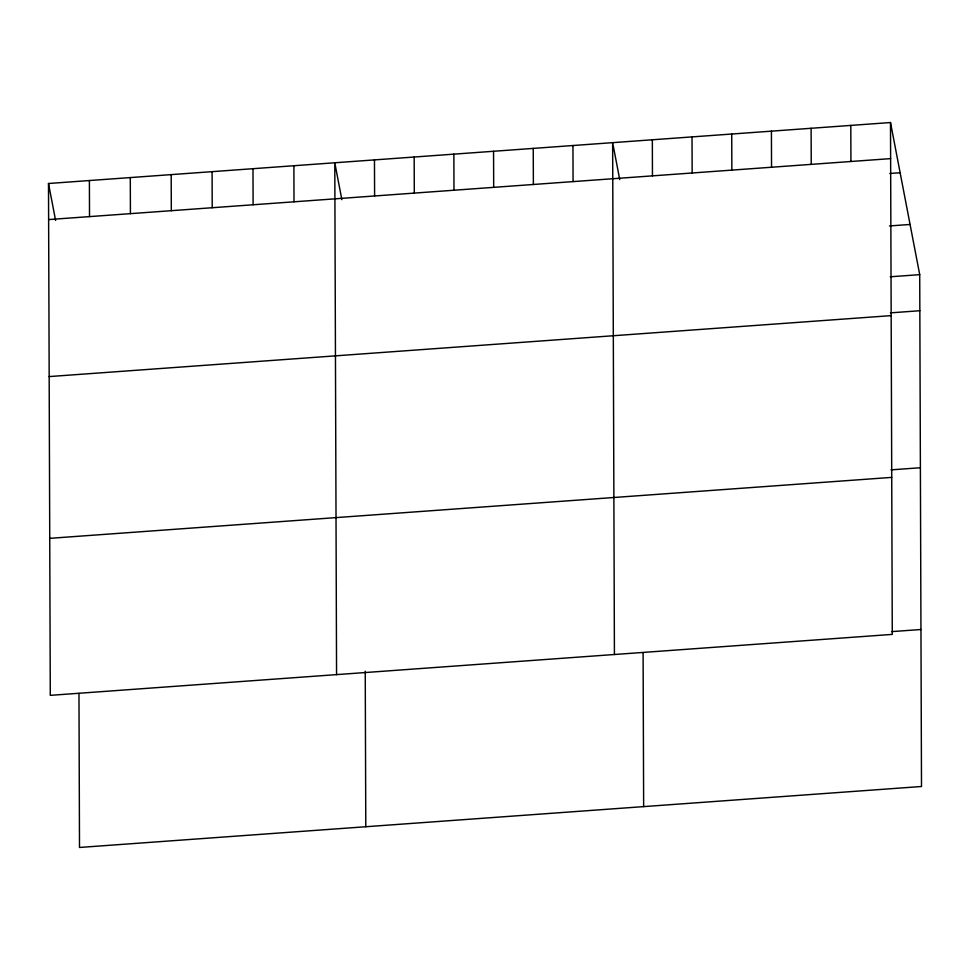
<?xml version="1.0" encoding="UTF-8"?>
<svg xmlns="http://www.w3.org/2000/svg" width="970" height="970" viewBox="0 0 970 970"><rect width="100%" height="100%" fill="white"/><g stroke="black" fill="none" stroke-linecap="round" stroke-linejoin="round"><path stroke-width="1.45" d="M890.496 122.535L892.279 634.392L50.282 695.344L48.5 183.5L890.496 122.535L919.718 274.656L921.5 786.5L79.504 847.465L78.97 693.441M48.621 219.572L890.618 158.619M889.854 173.484L900.136 172.733M889.49 225.949L910.066 224.458M890.314 276.777L919.718 274.656M890.436 312.861L919.839 310.727M49.179 376.578L891.175 315.626M890.981 469.868L920.385 467.734M49.737 538.338L891.733 477.385M891.551 631.628L920.954 629.506M619.733 179.559L612.64 142.651L614.422 654.507M341.864 199.674L334.783 162.766L336.566 674.623M48.5 183.5L55.593 220.408M850.799 125.409L850.932 161.493M811.114 128.282L811.235 164.367M771.417 131.156L771.538 167.24M731.719 134.03L731.853 170.114M692.022 136.903L692.156 172.987M652.337 139.777L652.458 175.861M643.098 652.604L643.644 806.616M572.943 145.524L573.076 181.608M533.245 148.398L533.379 184.482M493.56 151.272L493.681 187.356M453.863 154.145L453.984 190.229M414.166 157.019L414.299 193.103M374.468 159.892L374.602 195.976M365.241 671.228L365.787 826.731M293.886 165.737L294.007 201.808M252.988 168.695L253.109 204.767M212.09 171.654L212.212 207.738M171.193 174.612L171.314 210.696M130.295 177.571L130.416 213.655M89.398 180.529L89.519 216.613"/></g></svg>
